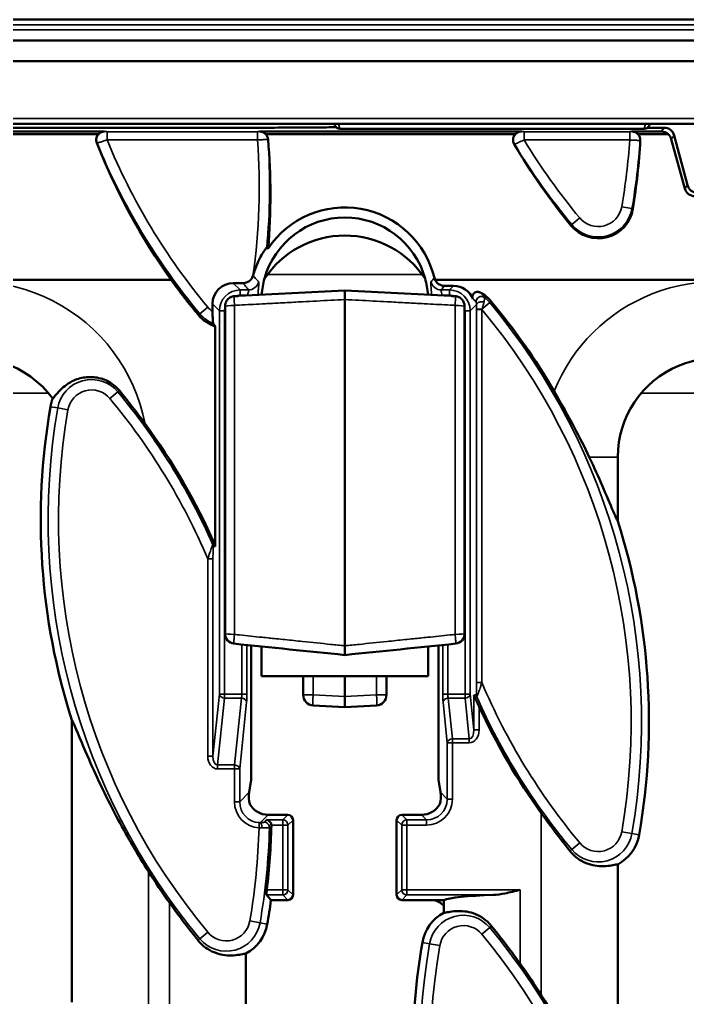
# Model space of a CAD drawing. Header units: millimetres. Extents: x 0 to 4362, y -130 to 2100.
# Drawn here: x 2174.1 to 2238.3, y 926.7 to 1020.6 of the extents above; entities that cross this region are included whole.
import ezdxf

# ---------------------------------------------------------------- set-up
doc = ezdxf.new("R2010")
doc.units = ezdxf.units.MM
doc.header["$LTSCALE"] = 5
doc.layers.add('Sichtbar (ISO)', color=7, linetype='Continuous', lineweight=50)
doc.layers.add('Sichtbar schmal (ISO)', color=7, linetype='Continuous', lineweight=35)

msp = doc.modelspace()

# ---------------------------------------------------------------- linework, layer by layer
at = {"layer": 'Sichtbar (ISO)'}
for p, q in [((2312.521, 1020.615), (1812.521, 1020.615)), ((2312.521, 1018.615), (1812.521, 1018.615)), ((2312.521, 1016.615), (1812.521, 1016.615)), ((2079.784, 1010.615), (2204.671, 1010.615)), ((2197.244, 1010.232), (2083.006, 1010.232)), ((2204.387, 1010.615), (2204.422, 1010.486)), ((2204.671, 1010.615), (2234.371, 1010.615)), ((2234.262, 1010.603), (2204.781, 1010.603)), ((2234.371, 1010.615), (2239.258, 1010.615)), ((2236.037, 1010.232), (2234.459, 1010.232)), ((2234.621, 1010.486), (2234.655, 1010.615)), ((2182.317, 1009.865), (2122.061, 1009.865)), ((2181.734, 1009.615), (2122.642, 1009.615)), ((2222.346, 1009.865), (2197.205, 1009.865)), ((2221.762, 1009.615), (2197.787, 1009.615)), ((2204.905, 1010.115), (2234.138, 1010.115)), ((2235.755, 1009.865), (2232.941, 1009.865)), ((2236.416, 1009.615), (2233.523, 1009.615)), ((2238.279, 1004.722), (2237.001, 1009.492)), ((2238.028, 1004.394), (2236.722, 1009.129)), ((2188.699, 995.615), (2126.383, 995.615)), ((2194.671, 995.315), (2195.61, 995.315)), ((2248.406, 995.615), (2214.048, 995.615)), ((2205.378, 994.615), (2195.214, 994.082)), ((2205.378, 994.615), (2205.378, 993.737)), ((2215.543, 994.082), (2205.378, 994.615)), ((2214.945, 995.053), (2215.824, 995.053)), ((2192.679, 992.583), (2192.679, 993.323)), ((2205.378, 993.737), (2205.378, 960.492)), ((2215.979, 994.059), (2215.979, 994.059)), ((2193.878, 993.111), (2193.878, 993.067)), ((2193.878, 961.694), (2193.878, 993.067)), ((2216.878, 993.067), (2216.878, 993.111)), ((2216.878, 993.067), (2216.878, 961.694)), ((2192.941, 970.039), (2192.941, 991.155)), ((2231.593, 972.444), (2231.593, 978.615)), ((2193.878, 961.694), (2193.878, 961.649)), ((2216.878, 961.649), (2216.878, 961.694)), ((2196.378, 960.535), (2196.378, 947.615)), ((2197.378, 960.432), (2197.378, 957.571)), ((2205.378, 960.492), (2205.378, 959.613)), ((2213.378, 957.571), (2213.378, 960.432)), ((2214.378, 947.615), (2214.378, 960.535)), ((2197.378, 957.571), (2213.378, 957.571)), ((2201.378, 957.571), (2201.378, 955.774)), ((2205.378, 957.571), (2205.378, 955.614)), ((2209.378, 955.774), (2209.378, 957.571)), ((2202.326, 954.775), (2205.378, 954.615)), ((2205.378, 955.614), (2205.378, 954.615)), ((2205.378, 954.615), (2208.431, 954.775)), ((2179.164, 953.358), (2179.164, 926.29)), ((2196.378, 947.615), (2196.199, 946.428)), ((2214.558, 946.428), (2214.378, 947.615)), ((2198.021, 944.265), (2199.905, 944.265)), ((2200.403, 943.767), (2200.403, 936.588)), ((2210.354, 936.588), (2210.354, 943.767)), ((2210.852, 944.265), (2212.736, 944.265)), ((2231.593, 912.444), (2231.593, 939.511)), ((2199.905, 936.09), (2198.289, 936.09)), ((2213.91, 936.09), (2210.852, 936.09)), ((2214.878, 936.09), (2213.91, 936.09)), ((2214.878, 936.09), (2214.878, 935.53)), ((2214.878, 935.53), (2214.878, 934.862)), ((2195.878, 907.744), (2195.878, 930.94))]:
    msp.add_line(p, q, dxfattribs=at)
for centre, radius, start, end in [((2204.905, 1010.615), 0.5, 195, 270), ((2234.138, 1010.615), 0.5, 270, 345), ((2205.378, 993.615), 8, 15.44788, 164.55212), ((2205.378, 990.615), 9.262, 33.63982, 146.36018), ((2239.747, 1032.609), 63.043, 215.93036, 219.81484), ((2205.378, 993.615), 8, 164.55212, 175.82914), ((2205.378, 993.615), 8, 4.17086, 15.44788), ((2216.765, 991.335), 3.475, 39.81484, 62.47455), ((2171.01, 953.193), 63.043, 30.23646, 39.81484), ((2193.992, 994.467), 3.475, 219.81484, 252.39964), ((2169.664, 978.615), 9.5, 36.21636, 180), ((2241.093, 978.615), 9.5, 45.44617, 180), ((2181.051, 982.763), 4, 158.5186, 170.18516), ((2239.747, 972.609), 63.568, 170.18516, 197.6286), ((2135.296, 944.621), 63.043, 23.97833, 36.13845), ((2171.01, 953.193), 63.568, 350.18516, 17.6286), ((2194.828, 961.649), 0.95, 180, 264.12865), ((2215.928, 961.649), 0.95, 275.87135, 0), ((2202.378, 955.774), 1, 180, 267), ((2208.378, 955.774), 1, 273, 0), ((2275.461, 981.18), 63.043, 204.89053, 215.6676), ((2135.296, 944.621), 63.043, 353.12367, 358.73654), ((2229.706, 943.038), 4, 298.14254, 350.18516), ((2239.747, 972.609), 63.043, 212.39092, 215.6676), ((2135.296, 944.621), 63.568, 350.18516, 352.28745), ((2216.765, 931.335), 4, 118.14254, 170.18516), ((2193.992, 934.467), 4, 298.14254, 350.18516), ((2275.461, 921.18), 63.568, 170.18516, 189.83578), ((2171.01, 893.193), 63.043, 32.39092, 35.6676)]:
    msp.add_arc(centre, radius, start, end, dxfattribs=at)
for centre, major_axis, ratio, start_param, end_param in [((2204.768, 1011.128), (0.137, -0.51), 0.947813, 5.814923, 6.034478), ((2234.275, 1011.128), (-0.137, -0.51), 0.947813, 0.248708, 0.468263), ((2236.034, 1009.231), (0.61, 0.795), 0.997825, 5.629738, 6.936633), ((2235.753, 1008.864), (0.61, 0.795), 0.997825, 6.214416, 6.936633), ((2235.757, 1008.869), (0.972, -0.239), 0.992247, 0.506297, 1.090975), ((2239.747, 1031.827), (0, -62.591), 0.999922, 5.089615, 5.329334), ((2135.296, 1003.835), (0, 62.941), 0.999922, 4.629738, 4.796597), ((2275.461, 1040.399), (0, -62.484), 0.999922, 5.245161, 5.39765), ((2171.01, 1012.407), (0, 62.833), 0.999922, 4.553417, 4.658441), ((2239.246, 1004.983), (-0.61, -0.795), 0.997825, 5.629738, 6.936633), ((2238.993, 1004.654), (0.972, -0.239), 0.992247, 3.647889, 4.954784), ((2205.378, 993.726), (0, 8.851), 0.999922, 4.949556, 7.265593), ((2229.706, 1002.996), (0, -3.383), 0.999922, 5.39765, 7.695009), ((2194.686, 993.307), (-1.425, 1.425), 0.992433, 5.501585, 7.064785), ((2215.808, 993.045), (1.425, 1.425), 0.992433, 5.876766, 7.064785), ((3384.378, 8776.06), (-12261.052, 838.786), 0.641959, 1.517599, 1.518471), ((1026.379, 8776.06), (12261.052, 838.786), 0.641959, 4.764714, 4.765586), ((2198.209, 946.446), (-1.058, -2.214), 0.788897, 5.080424, 5.575425), ((2212.548, 946.446), (1.058, -2.214), 0.788897, 0.70776, 1.202761), ((2198.036, 946.273), (-1.425, -1.425), 0.992433, 5.996586, 7.064785), ((2212.721, 946.273), (1.425, -1.425), 0.992433, 5.501585, 6.569785), ((2199.902, 943.763), (0.356, 0.356), 0.992433, 5.501585, 7.064785), ((2210.855, 943.763), (-0.356, 0.356), 0.992433, 5.501585, 7.064785), ((2199.902, 936.592), (0.356, -0.356), 0.992433, 5.501585, 7.064785), ((2210.855, 936.592), (-0.356, -0.356), 0.992433, 5.501585, 7.064785), ((2213.428, 934.145), (1.418, 1.418), 0.997265, 6.260116, 6.82698), ((2222.227, 935.959), (-7.5, 0), 0.087489, 5.063056, 6.081827)]:
    msp.add_ellipse(centre, major_axis=major_axis, ratio=ratio, start_param=start_param, end_param=end_param, dxfattribs=at)
for points, knots in [([(2197.244, 1010.232), (2198.101, 1010.232), (2199.126, 1010.237), (2200.82, 1010.248), (2201.745, 1010.256), (2203.302, 1010.266), (2203.934, 1010.27), (2204.542, 1010.271)], [1.7096677, 1.7096677, 1.7096677, 1.7096677, 1.9668328, 1.9668328, 2.2221696, 2.2221696, 2.3959954, 2.3959954, 2.3959954, 2.3959954]), ([(2181.562, 1008.772), (2181.524, 1008.867), (2181.506, 1008.969), (2181.509, 1009.175), (2181.53, 1009.277), (2181.61, 1009.462), (2181.665, 1009.545), (2181.734, 1009.615)], [0, 0, 0, 0, 0.03104233, 0.03104233, 0.06239976, 0.06239976, 0.09204708, 0.09204708, 0.09204708, 0.09204708]), ([(2181.734, 1009.615), (2181.738, 1009.62), (2181.742, 1009.624), (2181.819, 1009.702), (2181.906, 1009.761), (2182.051, 1009.822), (2182.103, 1009.838), (2182.209, 1009.86), (2182.262, 1009.865), (2182.317, 1009.865)], [0.09167068, 0.09167068, 0.09167068, 0.09167068, 0.0934841, 0.0934841, 0.12461899, 0.12461899, 0.14080513, 0.14080513, 0.15701481, 0.15701481, 0.15701481, 0.15701481]), ([(2197.205, 1009.865), (2197.31, 1009.865), (2197.413, 1009.845), (2197.606, 1009.765), (2197.694, 1009.707), (2197.774, 1009.628), (2197.781, 1009.622), (2197.787, 1009.615)], [0, 0, 0, 0, 0.03140124, 0.03140124, 0.06263726, 0.06263726, 0.0652883, 0.0652883, 0.0652883, 0.0652883]), ([(2197.787, 1009.615), (2197.847, 1009.552), (2197.897, 1009.48), (2197.975, 1009.316), (2198, 1009.223), (2198.008, 1009.128)], [0.06555356, 0.06555356, 0.06555356, 0.06555356, 0.09185149, 0.09185149, 0.12066148, 0.12066148, 0.12066148, 0.12066148]), ([(2221.642, 1008.663), (2221.59, 1008.751), (2221.556, 1008.848), (2221.528, 1009.051), (2221.533, 1009.154), (2221.585, 1009.355), (2221.63, 1009.45), (2221.714, 1009.562), (2221.737, 1009.59), (2221.762, 1009.615)], [0, 0, 0, 0, 0.0308874, 0.0308874, 0.0620263, 0.0620263, 0.0935943, 0.0935943, 0.1043893, 0.1043893, 0.1043893, 0.1043893]), ([(2221.762, 1009.615), (2221.809, 1009.665), (2221.862, 1009.708), (2221.984, 1009.784), (2222.053, 1009.814), (2222.197, 1009.855), (2222.271, 1009.865), (2222.346, 1009.865)], [0.10406143, 0.10406143, 0.10406143, 0.10406143, 0.12462507, 0.12462507, 0.14704561, 0.14704561, 0.16952226, 0.16952226, 0.16952226, 0.16952226]), ([(2232.941, 1009.865), (2233.046, 1009.865), (2233.15, 1009.845), (2233.343, 1009.765), (2233.431, 1009.707), (2233.511, 1009.628), (2233.517, 1009.621), (2233.523, 1009.615)], [0, 0, 0, 0, 0.03143761, 0.03143761, 0.06268835, 0.06268835, 0.06531427, 0.06531427, 0.06531427, 0.06531427]), ([(2233.523, 1009.615), (2233.59, 1009.545), (2233.645, 1009.464), (2233.707, 1009.32), (2233.725, 1009.261), (2233.746, 1009.141), (2233.75, 1009.08), (2233.747, 1009.019)], [0.06559938, 0.06559938, 0.06559938, 0.06559938, 0.09483555, 0.09483555, 0.11331126, 0.11331126, 0.13175672, 0.13175672, 0.13175672, 0.13175672]), ([(2196.57, 996.046), (2196.627, 996.25), (2196.69, 996.451), (2196.926, 997.117), (2197.111, 997.513), (2197.407, 998.055), (2197.514, 998.224), (2197.657, 998.436), (2197.712, 998.512), (2197.791, 998.612), (2197.819, 998.645), (2197.858, 998.683), (2197.87, 998.691), (2197.876, 998.689)], [-0.2401897, -0.2401897, -0.2401897, -0.2401897, -0.2069788, -0.2069788, -0.1279959, -0.1279959, -0.0748727, -0.0748727, -0.0413607, -0.0413607, -0.0190383, -0.0190383, -0.0002231, -0.0002231, -0.0002231, -0.0002231]), ([(2195.61, 995.315), (2195.74, 995.315), (2195.869, 995.34), (2196.11, 995.439), (2196.219, 995.511), (2196.372, 995.664), (2196.426, 995.732), (2196.505, 995.868), (2196.534, 995.932), (2196.556, 995.999)], [0, 0, 0, 0, 0.0390575, 0.0390575, 0.0779293, 0.0779293, 0.1039585, 0.1039585, 0.1250488, 0.1250488, 0.1250488, 0.1250488]), ([(2214.048, 995.615), (2214.075, 995.558), (2214.108, 995.504), (2214.223, 995.35), (2214.32, 995.262), (2214.508, 995.149), (2214.591, 995.113), (2214.765, 995.065), (2214.855, 995.053), (2214.945, 995.053)], [0.0201121, 0.0201121, 0.0201121, 0.0201121, 0.039069, 0.039069, 0.0779464, 0.0779464, 0.104975, 0.104975, 0.1320307, 0.1320307, 0.1320307, 0.1320307]), ([(2217.676, 993.795), (2217.651, 993.859), (2217.638, 993.927), (2217.641, 994.062), (2217.655, 994.127), (2217.707, 994.246), (2217.744, 994.298), (2217.836, 994.385), (2217.889, 994.419), (2218.008, 994.465), (2218.072, 994.477), (2218.177, 994.476), (2218.217, 994.47), (2218.296, 994.45), (2218.335, 994.435), (2218.371, 994.416)], [0, 0, 0, 0, 0.0206826, 0.0206826, 0.0404913, 0.0404913, 0.0595703, 0.0595703, 0.0784632, 0.0784632, 0.0977715, 0.0977715, 0.1099859, 0.1099859, 0.1223018, 0.1223018, 0.1223018, 0.1223018]), ([(2193.878, 993.111), (2193.878, 993.112), (2193.878, 993.114), (2193.879, 993.132), (2193.879, 993.149), (2193.882, 993.196), (2193.885, 993.227), (2193.899, 993.318), (2193.915, 993.378), (2193.978, 993.552), (2194.043, 993.659), (2194.21, 993.842), (2194.31, 993.916), (2194.534, 994.022), (2194.655, 994.053), (2194.778, 994.059)], [-0.0005281, -0.0005281, -0.0005281, -0.0005281, 0, 0, 0.0049312, 0.0049312, 0.0140405, 0.0140405, 0.0322819, 0.0322819, 0.0688436, 0.0688436, 0.1054024, 0.1054024, 0.1419609, 0.1419609, 0.1419609, 0.1419609]), ([(2195.214, 994.082), (2195.193, 994.081), (2195.171, 994.08), (2195.026, 994.073), (2194.902, 994.066), (2194.778, 994.059)], [-0.00643391, -0.00643391, -0.00643391, -0.00643391, 0, 0, 0.0372055, 0.0372055, 0.0372055, 0.0372055]), ([(2215.979, 994.059), (2215.855, 994.066), (2215.731, 994.073), (2215.586, 994.08), (2215.564, 994.081), (2215.543, 994.082)], [0.10622698, 0.10622698, 0.10622698, 0.10622698, 0.14343246, 0.14343246, 0.14986636, 0.14986636, 0.14986636, 0.14986636]), ([(2215.979, 994.059), (2216.102, 994.053), (2216.223, 994.022), (2216.447, 993.916), (2216.547, 993.842), (2216.714, 993.659), (2216.779, 993.552), (2216.842, 993.378), (2216.858, 993.318), (2216.872, 993.227), (2216.875, 993.196), (2216.878, 993.149), (2216.878, 993.132), (2216.878, 993.114), (2216.878, 993.112), (2216.878, 993.111)], [0, 0, 0, 0, 0.0371096, 0.0371096, 0.0742195, 0.0742195, 0.1113324, 0.1113324, 0.1298487, 0.1298487, 0.1390954, 0.1390954, 0.1441009, 0.1441009, 0.144637, 0.144637, 0.144637, 0.144637]), ([(2192.758, 991.414), (2192.75, 991.427), (2192.741, 991.457), (2192.724, 991.549), (2192.713, 991.64), (2192.698, 991.835), (2192.69, 991.976), (2192.681, 992.248), (2192.679, 992.43), (2192.679, 992.583)], [0.0084798, 0.0084798, 0.0084798, 0.0084798, 0.0359728, 0.0359728, 0.0740638, 0.0740638, 0.1152279, 0.1152279, 0.1613574, 0.1613574, 0.1613574, 0.1613574]), ([(2177.329, 984.228), (2177.458, 984.35), (2177.651, 984.628), (2178.248, 985.263), (2178.659, 985.618), (2179.584, 986.078), (2180.002, 986.211), (2180.871, 986.323), (2181.321, 986.308), (2182.211, 986.101), (2182.633, 985.917), (2183.281, 985.468), (2183.522, 985.247), (2183.729, 984.996)], [-1.1169983, -1.1169983, -1.1169983, -1.1169983, -0.9170598, -0.9170598, -0.705563, -0.705563, -0.55743, -0.55743, -0.4140246, -0.4140246, -0.274509, -0.274509, -0.1762495, -0.1762495, -0.1762495, -0.1762495]), ([(2225.476, 984.939), (2226.197, 983.703), (2226.85, 982.528), (2227.941, 980.474), (2228.425, 979.513), (2228.851, 978.615)], [-0.6323625, -0.6323625, -0.6323625, -0.6323625, -0.3142659, -0.3142659, 0, 0, 0, 0]), ([(2228.851, 978.615), (2228.872, 978.572), (2228.892, 978.529), (2229.313, 977.638), (2229.729, 976.716), (2230.496, 974.949), (2230.847, 974.103), (2231.263, 973.133), (2231.394, 972.835), (2231.533, 972.553), (2231.565, 972.493), (2231.593, 972.444)], [1.1026511, 1.1026511, 1.1026511, 1.1026511, 1.1177185, 1.1177185, 1.4148714, 1.4148714, 1.7120243, 1.7120243, 1.844258, 1.844258, 1.887619, 1.887619, 1.887619, 1.887619]), ([(2192.898, 970.241), (2192.912, 970.21), (2192.923, 970.177), (2192.937, 970.109), (2192.941, 970.074), (2192.941, 970.039)], [0, 0, 0, 0, 0.01043246, 0.01043246, 0.02086491, 0.02086491, 0.02086491, 0.02086491]), ([(2217.776, 955.754), (2217.776, 955.754), (2217.776, 955.754), (2217.779, 955.721), (2217.785, 955.689), (2217.804, 955.624), (2217.817, 955.592), (2217.835, 955.558), (2217.836, 955.557), (2217.836, 955.555)], [-0.02876598, -0.02876598, -0.02876598, -0.02876598, -0.02863052, -0.02863052, -0.01488834, -0.01488834, -0.00063714, -0.00063714, 0, 0, 0, 0]), ([(2217.836, 955.555), (2217.854, 955.522), (2217.874, 955.484), (2217.956, 955.322), (2218.027, 955.172), (2218.159, 954.894), (2218.218, 954.767), (2218.274, 954.646)], [0.2844963, 0.2844963, 0.2844963, 0.2844963, 0.298255, 0.298255, 0.3461194, 0.3461194, 0.3847299, 0.3847299, 0.3847299, 0.3847299]), ([(2186.513, 938.837), (2185.523, 940.397), (2184.533, 942.085), (2182.553, 945.78), (2181.599, 947.793), (2180.331, 950.68), (2179.8, 951.977), (2179.353, 952.984), (2179.263, 953.177), (2179.182, 953.326), (2179.173, 953.342), (2179.164, 953.358)], [5.057153, 5.057153, 5.057153, 5.057153, 5.598349, 5.598349, 6.239433, 6.239433, 6.642714, 6.642714, 6.742864, 6.742864, 6.755946, 6.755946, 6.755946, 6.755946]), ([(2227.002, 940.784), (2226.235, 941.744), (2225.469, 942.744), (2224.596, 943.934), (2224.421, 944.176), (2224.244, 944.421)], [1.0982954, 1.0982954, 1.0982954, 1.0982954, 1.4526892, 1.4526892, 1.5412165, 1.5412165, 1.5412165, 1.5412165]), ([(2198.322, 943.282), (2198.318, 943.332), (2198.308, 943.379), (2198.273, 943.478), (2198.247, 943.526), (2198.178, 943.624), (2198.131, 943.668), (2198.014, 943.747), (2197.941, 943.773), (2197.868, 943.78), (2197.867, 943.78), (2197.866, 943.78)], [-0.08867417, -0.08867417, -0.08867417, -0.08867417, -0.07362592, -0.07362592, -0.05578038, -0.05578038, -0.03205447, -0.03205447, 0, 0, 0.00042713, 0.00042713, 0.00042713, 0.00042713]), ([(2231.593, 939.511), (2231.488, 939.506), (2231.327, 939.473), (2230.737, 939.369), (2230.192, 939.293), (2229.326, 939.403), (2229.046, 939.46), (2228.473, 939.655), (2228.179, 939.794), (2227.688, 940.108), (2227.447, 940.299), (2227.15, 940.606), (2227.074, 940.693), (2227.002, 940.784)], [2.8285154, 2.8285154, 2.8285154, 2.8285154, 2.9796104, 2.9796104, 3.2469031, 3.2469031, 3.3498715, 3.3498715, 3.45284, 3.45284, 3.5432401, 3.5432401, 3.5765923, 3.5765923, 3.5765923, 3.5765923]), ([(2197.863, 936.575), (2197.86, 936.58), (2197.857, 936.592), (2197.853, 936.639), (2197.853, 936.678), (2197.856, 936.768), (2197.86, 936.825), (2197.871, 936.947), (2197.878, 937.012), (2197.885, 937.073)], [0.00377128, 0.00377128, 0.00377128, 0.00377128, 0.01883113, 0.01883113, 0.03766227, 0.03766227, 0.05657893, 0.05657893, 0.07496939, 0.07496939, 0.07496939, 0.07496939]), ([(2222.227, 937.073), (2221.764, 936.954), (2221.212, 936.812), (2220.405, 936.65), (2220.001, 936.587), (2219.651, 936.575)], [0, 0, 0, 0, 0.1433141, 0.1433141, 0.2514346, 0.2514346, 0.2514346, 0.2514346]), ([(2191.287, 932.212), (2190.521, 933.173), (2189.755, 934.173), (2188.882, 935.362), (2188.706, 935.604), (2188.53, 935.85)], [1.0982954, 1.0982954, 1.0982954, 1.0982954, 1.4526892, 1.4526892, 1.5412165, 1.5412165, 1.5412165, 1.5412165]), ([(2214.878, 934.862), (2214.983, 934.867), (2215.144, 934.9), (2215.734, 935.004), (2216.279, 935.08), (2217.146, 934.971), (2217.425, 934.913), (2217.999, 934.718), (2218.292, 934.579), (2218.783, 934.265), (2219.025, 934.075), (2219.321, 933.767), (2219.398, 933.68), (2219.47, 933.589)], [2.8285154, 2.8285154, 2.8285154, 2.8285154, 2.9796104, 2.9796104, 3.2469031, 3.2469031, 3.3498715, 3.3498715, 3.45284, 3.45284, 3.5432401, 3.5432401, 3.5765923, 3.5765923, 3.5765923, 3.5765923]), ([(2219.47, 933.589), (2220.236, 932.629), (2221.002, 931.629), (2221.875, 930.439), (2222.051, 930.198), (2222.227, 929.952)], [1.0982954, 1.0982954, 1.0982954, 1.0982954, 1.4526892, 1.4526892, 1.5412165, 1.5412165, 1.5412165, 1.5412165]), ([(2195.878, 930.94), (2195.774, 930.935), (2195.613, 930.902), (2195.023, 930.798), (2194.478, 930.722), (2193.611, 930.831), (2193.332, 930.889), (2192.758, 931.084), (2192.465, 931.223), (2191.974, 931.536), (2191.732, 931.727), (2191.436, 932.035), (2191.359, 932.122), (2191.287, 932.212)], [2.8285154, 2.8285154, 2.8285154, 2.8285154, 2.9796104, 2.9796104, 3.2469031, 3.2469031, 3.3498715, 3.3498715, 3.45284, 3.45284, 3.5432401, 3.5432401, 3.5765923, 3.5765923, 3.5765923, 3.5765923]), ([(2224.244, 926.965), (2225.234, 925.405), (2226.224, 923.717), (2228.204, 920.022), (2229.158, 918.008), (2230.426, 915.122), (2230.957, 913.825), (2231.404, 912.818), (2231.494, 912.625), (2231.575, 912.475), (2231.584, 912.459), (2231.593, 912.444)], [5.057153, 5.057153, 5.057153, 5.057153, 5.598349, 5.598349, 6.239433, 6.239433, 6.642714, 6.642714, 6.742864, 6.742864, 6.755946, 6.755946, 6.755946, 6.755946])]:
    msp.add_open_spline(points, degree=3, knots=knots, dxfattribs=at)
for points, degree in [([(2197.876, 998.689), (2197.922, 998.672), (2197.969, 998.655), (2198.016, 998.638)], 3), ([(2196.556, 995.999), (2196.561, 996.014), (2196.566, 996.03), (2196.57, 996.046)], 3), ([(2213.981, 995.805), (2213.997, 995.74), (2214.019, 995.676), (2214.048, 995.615)], 3), ([(2194.778, 994.059), (2194.778, 994.059), (2194.778, 994.059), (2194.778, 994.059)], 3), ([(2192.941, 991.155), (2192.846, 991.284), (2192.758, 991.414)], 2), ([(2183.729, 984.996), (2184.592, 983.951), (2185.416, 982.886), (2186.209, 981.8)], 3), ([(2198.322, 943.282), (2198.323, 943.265), (2198.324, 943.248), (2198.323, 943.231)], 3), ([(2198.289, 936.09), (2198.076, 936.334), (2197.863, 936.575)], 2)]:
    msp.add_open_spline(points, degree=degree, dxfattribs=at)
at = {"layer": 'Sichtbar schmal (ISO)'}
for p, q in [((1812.521, 1020.115), (2312.521, 1020.115)), ((2312.521, 1019.615), (1812.521, 1019.615)), ((1812.521, 1018.589), (2312.521, 1018.589)), ((2312.521, 1011.115), (1812.521, 1011.115)), ((2204.905, 1010.14), (2204.781, 1010.603)), ((2204.905, 1010.14), (2204.905, 1010.115)), ((2234.138, 1010.14), (2204.905, 1010.14)), ((2234.262, 1010.603), (2234.138, 1010.14)), ((2234.138, 1010.115), (2234.138, 1010.14)), ((2236.037, 1010.232), (2235.755, 1009.865)), ((2197.001, 1009.852), (2182.543, 1009.852)), ((2182.543, 1009.054), (2182.543, 1009.852)), ((2197.001, 1009.852), (2197.001, 1009.054)), ((2232.736, 1009.852), (2222.593, 1009.852)), ((2222.593, 1009.054), (2222.593, 1009.852)), ((2232.736, 1009.852), (2232.736, 1009.054)), ((2236.722, 1009.129), (2237.001, 1009.492)), ((2182.543, 1009.054), (2197.001, 1009.054)), ((2222.593, 1009.054), (2232.736, 1009.054)), ((2238.279, 1004.722), (2238.028, 1004.394)), ((2231.969, 1002.647), (2232.95, 1002.477)), ((2233.046, 1002.461), (2232.95, 1002.477)), ((2227.087, 1000.855), (2227.177, 1000.93)), ((2227.942, 1001.568), (2227.177, 1000.93)), ((2197.936, 996.129), (2212.821, 996.129)), ((2194.671, 995.315), (2195.331, 994.655)), ((2195.331, 994.655), (2196.126, 994.655)), ((2195.331, 994.157), (2195.331, 994.655)), ((2214.631, 994.655), (2215.426, 994.655)), ((2215.426, 994.655), (2215.824, 995.053)), ((2215.426, 994.655), (2215.426, 994.157)), ((2193.339, 992.663), (2192.679, 993.323)), ((2196.04, 994.157), (2195.331, 994.157)), ((2196.323, 994.141), (2196.04, 994.157)), ((2214.717, 994.157), (2214.434, 994.141)), ((2215.426, 994.157), (2214.717, 994.157)), ((2218.028, 993.272), (2217.418, 992.663)), ((2219.294, 993.443), (2218.544, 992.818)), ((2219.434, 993.56), (2219.294, 993.443)), ((2191.323, 992.242), (2191.463, 992.359)), ((2192.228, 992.997), (2191.463, 992.359)), ((2193.339, 955.848), (2193.339, 992.663)), ((2193.339, 992.663), (2193.837, 992.663)), ((2193.837, 992.663), (2193.837, 955.848)), ((2194.779, 993.178), (2194.779, 961.586)), ((2215.978, 961.586), (2215.978, 993.178)), ((2216.92, 992.663), (2217.418, 992.663)), ((2216.92, 955.848), (2216.92, 992.663)), ((2217.418, 992.663), (2217.418, 955.848)), ((2218.038, 992.796), (2218.038, 956.957)), ((2218.038, 992.796), (2218.537, 992.796)), ((2218.537, 956.957), (2218.537, 992.796)), ((2183.58, 984.871), (2182.815, 984.234)), ((2183.729, 984.996), (2183.58, 984.871)), ((2176.92, 984.748), (2162.409, 984.748)), ((2247.805, 984.748), (2233.837, 984.748)), ((2177.109, 983.445), (2177.807, 983.325)), ((2177.807, 983.325), (2178.788, 983.155)), ((2231.593, 978.615), (2228.851, 978.615)), ((2192.22, 968.844), (2192.22, 949.901)), ((2192.22, 968.844), (2192.719, 968.844)), ((2192.719, 949.901), (2192.719, 968.844)), ((2195.483, 955.848), (2195.483, 960.627)), ((2195.981, 960.576), (2195.981, 955.848)), ((2214.776, 955.848), (2214.776, 960.576)), ((2215.274, 960.627), (2215.274, 955.848)), ((2202.326, 955.774), (2202.326, 957.571)), ((2208.431, 957.571), (2208.431, 955.774)), ((2218.537, 956.957), (2218.038, 956.957)), ((2192.719, 949.901), (2193.339, 955.848)), ((2193.339, 955.848), (2193.837, 955.848)), ((2193.837, 955.848), (2195.483, 955.848)), ((2193.837, 955.848), (2193.837, 955.465)), ((2195.981, 955.848), (2195.483, 955.848)), ((2201.378, 955.774), (2202.326, 955.774)), ((2205.378, 955.614), (2202.326, 955.774)), ((2208.431, 955.774), (2205.378, 955.614)), ((2208.431, 955.774), (2209.378, 955.774)), ((2215.274, 955.848), (2214.776, 955.848)), ((2215.274, 955.848), (2216.92, 955.848)), ((2216.92, 955.465), (2216.92, 955.848)), ((2216.92, 955.848), (2217.418, 955.848)), ((2217.418, 955.848), (2217.776, 952.419)), ((2217.776, 955.754), (2217.776, 952.419)), ((2193.837, 955.465), (2193.168, 949.052)), ((2195.452, 955.465), (2193.837, 955.465)), ((2194.783, 949.052), (2195.452, 955.465)), ((2195.95, 955.082), (2195.281, 948.669)), ((2215.213, 951.186), (2214.807, 955.082)), ((2216.92, 955.465), (2215.305, 955.465)), ((2215.305, 955.465), (2215.712, 951.569)), ((2217.327, 951.569), (2216.92, 955.465)), ((2218.274, 952.419), (2218.274, 954.646)), ((2217.776, 952.419), (2218.274, 952.419)), ((2215.213, 951.186), (2215.213, 945.773)), ((2215.213, 951.186), (2215.712, 951.186)), ((2217.327, 951.569), (2215.712, 951.569)), ((2215.712, 951.186), (2215.712, 951.569)), ((2215.712, 951.186), (2217.327, 951.186)), ((2215.712, 945.773), (2215.712, 951.186)), ((2217.327, 951.569), (2217.327, 951.186)), ((2192.22, 949.901), (2192.719, 949.901)), ((2194.783, 949.052), (2193.168, 949.052)), ((2193.168, 948.669), (2193.168, 949.052)), ((2193.168, 948.669), (2194.783, 948.669)), ((2194.783, 949.052), (2194.783, 948.669)), ((2194.783, 948.669), (2194.783, 945.51)), ((2194.783, 948.669), (2195.281, 948.669)), ((2195.281, 945.51), (2195.281, 948.669)), ((2195.281, 945.51), (2196.199, 946.428)), ((2214.558, 946.428), (2215.213, 945.773)), ((2194.783, 945.51), (2195.281, 945.51)), ((2215.213, 945.773), (2215.712, 945.773)), ((2224.244, 944.421), (2224.244, 926.965)), ((2197.166, 943.52), (2197.139, 943.023)), ((2198.021, 944.265), (2197.275, 943.519)), ((2199.42, 943.78), (2197.866, 943.78)), ((2199.905, 944.265), (2199.42, 943.78)), ((2199.42, 943.282), (2199.42, 943.78)), ((2199.918, 943.282), (2200.403, 943.767)), ((2210.354, 943.767), (2210.839, 943.282)), ((2211.337, 943.78), (2210.852, 944.265)), ((2213.221, 943.78), (2211.337, 943.78)), ((2211.337, 943.78), (2211.337, 943.282)), ((2213.221, 943.78), (2212.736, 944.265)), ((2213.221, 943.78), (2213.221, 943.282)), ((2198.322, 943.282), (2199.42, 943.282)), ((2199.42, 943.282), (2199.42, 937.073)), ((2199.918, 943.282), (2199.42, 943.282)), ((2199.918, 937.073), (2199.918, 943.282)), ((2210.839, 943.282), (2210.839, 937.073)), ((2211.337, 943.282), (2210.839, 943.282)), ((2211.337, 943.282), (2213.221, 943.282)), ((2211.337, 937.073), (2211.337, 943.282)), ((2231.969, 942.647), (2232.95, 942.477)), ((2233.648, 942.357), (2232.95, 942.477)), ((2227.002, 940.784), (2227.177, 940.93)), ((2227.942, 941.568), (2227.177, 940.93)), ((2186.513, 921.381), (2186.513, 938.837)), ((2199.42, 937.073), (2197.885, 937.073)), ((2199.42, 937.073), (2199.918, 937.073)), ((2199.42, 936.575), (2199.42, 937.073)), ((2200.403, 936.588), (2199.918, 937.073)), ((2210.839, 937.073), (2210.354, 936.588)), ((2210.839, 937.073), (2211.337, 937.073)), ((2222.227, 937.073), (2211.337, 937.073)), ((2211.337, 937.073), (2211.337, 936.575)), ((2222.227, 929.952), (2222.227, 937.073)), ((2197.863, 936.575), (2199.42, 936.575)), ((2199.42, 936.575), (2199.905, 936.09)), ((2210.852, 936.09), (2211.337, 936.575)), ((2211.337, 936.575), (2219.651, 936.575)), ((2188.53, 935.85), (2188.53, 918.393)), ((2196.254, 934.076), (2197.236, 933.906)), ((2197.933, 933.785), (2197.236, 933.906)), ((2219.294, 933.443), (2218.529, 932.805)), ((2219.47, 933.589), (2219.294, 933.443)), ((2191.287, 932.212), (2191.463, 932.359)), ((2192.228, 932.997), (2191.463, 932.359)), ((2212.824, 932.017), (2213.521, 931.896)), ((2213.521, 931.896), (2214.503, 931.726))]:
    msp.add_line(p, q, dxfattribs=at)
for centre, radius, start, end in [((2239.747, 1032.609), 62.861, 202.29545, 219.81484), ((2239.747, 1032.609), 61.864, 202.38071, 219.81484), ((2135.296, 1004.621), 61.864, 351.9882, 4.10849), ((2135.296, 1004.621), 62.861, 354.58491, 4.10414), ((2275.461, 1041.18), 62.861, 211.16401, 219.81484), ((2275.461, 1041.18), 61.864, 211.28604, 219.81484), ((2171.01, 1013.193), 61.864, 350.18516, 356.16368), ((2171.01, 1013.193), 62.861, 350.18516, 356.18486), ((2229.706, 1003.038), 2.296, 219.81484, 350.18516), ((2229.706, 1003.038), 3.292, 219.81484, 350.18516), ((2169.664, 978.615), 16.848, 10.89718, 114.86368), ((2241.093, 978.615), 16.848, 64.79994, 157.95346), ((2205.378, 993.615), 9.354, 176.67918, 176.8713), ((2205.378, 993.615), 9.354, 3.1287, 3.32082), ((2216.765, 991.335), 3.292, 39.81484, 52.17748), ((2171.01, 953.193), 62.861, 350.18516, 39.81484), ((2193.992, 994.467), 3.292, 219.81484, 248), ((2193.992, 994.467), 2.296, 219.81484, 235.11701), ((2171.01, 953.193), 61.864, 350.18516, 39.80384), ((2181.051, 982.763), 3.292, 39.81484, 170.18516), ((2181.051, 982.763), 2.296, 39.81484, 170.18516), ((2135.296, 944.621), 62.861, 24.01394, 39.81484), ((2135.296, 944.621), 61.864, 23.05116, 39.81484), ((2239.747, 972.609), 62.861, 170.18516, 219.81484), ((2239.747, 972.609), 61.864, 170.18516, 219.81484), ((2275.461, 981.18), 61.864, 203.05116, 219.81484), ((2275.461, 981.18), 62.861, 204.01394, 219.81484), ((2135.296, 944.621), 61.864, 350.18516, 358.5198), ((2135.296, 944.621), 62.861, 350.18516, 358.56502), ((2229.706, 943.038), 2.296, 219.81484, 350.18516), ((2229.706, 943.038), 3.292, 219.81484, 350.18516), ((2216.765, 931.335), 3.292, 39.81484, 170.18516), ((2193.992, 934.467), 3.292, 219.81484, 350.18516), ((2193.992, 934.467), 2.296, 219.81484, 350.18516), ((2216.765, 931.335), 2.296, 39.81484, 170.18516), ((2171.01, 893.193), 62.861, 350.18516, 39.81484), ((2171.01, 893.193), 61.864, 350.18516, 39.81484), ((2275.461, 921.18), 62.861, 170.18516, 219.81484), ((2275.461, 921.18), 61.864, 170.18516, 219.81484)]:
    msp.add_arc(centre, radius, start, end, dxfattribs=at)
for centre, major_axis, ratio, start_param, end_param in [((2204.905, 1010.615), (-0.483, -0.129), 0.947813, 0, 1.322089), ((2234.138, 1010.615), (0.483, -0.129), 0.947813, 4.961097, 6.283185), ((2182.323, 1009.063), (-0.329, -0.729), 0.991991, 3.568808, 5.521693), ((2197.2, 1009.063), (-0.424, 0.679), 0.995138, 4.227971, 5.722934), ((2222.354, 1009.063), (0.292, 0.745), 0.989815, 0.376457, 2.482732), ((2232.936, 1009.063), (-0.399, 0.694), 0.994515, 4.126665, 5.759132), ((2196.126, 995.651), (-0.779, -0.627), 0.993759, 0.896762, 2.244831), ((2214.631, 995.651), (-0.779, 0.627), 0.993759, 0.896762, 2.244831), ((2195.342, 992.651), (-1.42, 1.42), 0.996188, 5.501585, 7.064785), ((2215.415, 992.651), (1.42, 1.42), 0.996188, 5.501585, 7.064785), ((2195.342, 992.651), (-1.069, 1.069), 0.992433, 5.501585, 5.861043), ((2215.415, 992.651), (1.069, 1.069), 0.992433, 0.422142, 0.7816), ((2218.479, 993.542), (0.43, 0.256), 0.972411, 0.382905, 2.713451), ((2218.526, 993.272), (-0.499, -0.026), 0.510252, 4.237148, 6.18167), ((2195.342, 992.651), (-1.069, 1.069), 0.992433, 0.545324, 0.7816), ((2194.828, 993.067), (-0.95, 0), 0.117188, 4.764749, 6.283185), ((2215.928, 993.067), (0.95, 0), 0.117188, 0, 1.518436), ((2215.415, 992.651), (1.069, 1.069), 0.992433, 5.501585, 5.737861), ((2218.537, 992.811), (-0.5, -0.001), 0.012644, 4.697188, 6.195912), ((2192.26, 970), (-0.104, 0.489), 0.996024, 4.503637, 4.921141), ((2194.828, 961.694), (-0.95, 0), 0.113291, 0, 1.518436), ((2215.928, 961.694), (0.95, 0), 0.113291, 4.764749, 6.283185), ((2193.837, 955.848), (-0.497, 0.052), 0.76433, 0.135577, 1.650321), ((2195.395, 955.848), (0, 0.5), 0.174977, 3.839724, 4.712389), ((2195.893, 955.848), (0, -1), 0.087489, 0.698132, 1.570796), ((2202.378, 955.774), (-0.052, -0.999), 0.052264, 4.715128, 6.283185), ((2208.378, 955.774), (0.052, -0.999), 0.052264, 0, 1.568057), ((2214.863, 955.848), (0, 1), 0.087489, 1.570796, 2.443461), ((2215.362, 955.848), (0, -0.5), 0.174977, 4.712389, 5.585054), ((2216.92, 955.848), (0.497, 0.052), 0.76433, 4.632864, 6.147609), ((2218.497, 955.801), (0.104, -0.489), 0.996024, 4.503637, 4.921141), ((2195.452, 955.082), (0.497, -0.052), 0.76433, 0.135577, 1.650321), ((2215.305, 955.082), (-0.497, -0.052), 0.76433, 4.632864, 6.147609), ((2217.27, 952.492), (0.136, -1.301), 0.76433, 6.203661, 7.718405), ((2217.27, 952.492), (0.096, -0.921), 0.539857, 6.203661, 7.718405), ((2215.712, 951.186), (-0.497, -0.052), 0.76433, 4.632864, 6.147609), ((2193.224, 949.975), (-0.136, -1.301), 0.76433, 4.847966, 6.36271), ((2193.224, 949.975), (-0.096, -0.921), 0.539857, 4.847966, 6.36271), ((2194.783, 948.669), (0.497, -0.052), 0.76433, 0.135577, 1.650321), ((2197.293, 945.529), (-1.781, -1.781), 0.992433, 5.501585, 7.011289), ((2197.293, 945.529), (-1.43, -1.43), 0.988706, 5.501585, 7.011289), ((2213.202, 945.792), (1.781, -1.781), 0.992433, 5.501585, 7.064785), ((2213.202, 945.792), (1.43, -1.43), 0.988706, 5.501585, 7.064785), ((2197.275, 943.021), (-0.012, 0.5), 0.271289, 4.698686, 6.192509), ((2197.638, 943.06), (-0.349, 0.358), 0.99224, 3.918362, 5.506416), ((2199.42, 943.282), (-0.354, 0.354), 0.992433, 3.930789, 5.493989), ((2211.337, 943.282), (-0.354, -0.354), 0.992433, 3.930789, 5.493989), ((2199.42, 937.073), (0.354, 0.354), 0.992433, 3.930789, 5.493989), ((2211.337, 937.073), (0.354, -0.354), 0.992433, 3.930789, 5.493989)]:
    msp.add_ellipse(centre, major_axis=major_axis, ratio=ratio, start_param=start_param, end_param=end_param, dxfattribs=at)
for points in [[(2182.323, 1009.862), (2182.321, 1009.863), (2182.319, 1009.864), (2182.317, 1009.865)], [(2197.205, 1009.865), (2197.203, 1009.864), (2197.202, 1009.863), (2197.2, 1009.862)], [(2222.354, 1009.862), (2222.352, 1009.863), (2222.349, 1009.864), (2222.346, 1009.865)], [(2232.941, 1009.865), (2232.94, 1009.864), (2232.938, 1009.863), (2232.936, 1009.862)], [(2181.562, 1008.772), (2181.57, 1008.768), (2181.578, 1008.764), (2181.586, 1008.761)], [(2197.995, 1009.12), (2197.999, 1009.123), (2198.004, 1009.126), (2198.008, 1009.128)], [(2221.642, 1008.663), (2221.652, 1008.659), (2221.662, 1008.655), (2221.672, 1008.651)], [(2233.731, 1009.01), (2233.736, 1009.013), (2233.742, 1009.016), (2233.747, 1009.019)], [(2213.658, 995.437), (2213.767, 995.559), (2213.875, 995.682), (2213.981, 995.805)], [(2214.945, 995.053), (2214.842, 994.92), (2214.737, 994.788), (2214.631, 994.655)], [(2197.866, 943.78), (2197.853, 943.767), (2197.839, 943.754), (2197.825, 943.74)]]:
    msp.add_open_spline(points, degree=3, dxfattribs=at)
for points, knots in [([(2182.543, 1009.852), (2182.53, 1009.852), (2182.517, 1009.853), (2182.483, 1009.853), (2182.463, 1009.853), (2182.414, 1009.854), (2182.387, 1009.855), (2182.343, 1009.858), (2182.328, 1009.86), (2182.323, 1009.862)], [0, 0, 0, 0, 0.00387795, 0.00387795, 0.01008268, 0.01008268, 0.02001023, 0.02001023, 0.03102362, 0.03102362, 0.03102362, 0.03102362]), ([(2197.2, 1009.862), (2197.197, 1009.86), (2197.185, 1009.858), (2197.146, 1009.856), (2197.122, 1009.854), (2197.076, 1009.853), (2197.057, 1009.853), (2197.026, 1009.853), (2197.013, 1009.852), (2197.001, 1009.852)], [0, 0, 0, 0, 0.01047993, 0.01047993, 0.01992662, 0.01992662, 0.0258308, 0.0258308, 0.02952092, 0.02952092, 0.02952092, 0.02952092]), ([(2222.593, 1009.852), (2222.579, 1009.852), (2222.566, 1009.853), (2222.531, 1009.853), (2222.509, 1009.853), (2222.457, 1009.854), (2222.427, 1009.855), (2222.378, 1009.858), (2222.359, 1009.86), (2222.354, 1009.862)], [0, 0, 0, 0, 0.00407027, 0.00407027, 0.01058269, 0.01058269, 0.02100257, 0.02100257, 0.03256213, 0.03256213, 0.03256213, 0.03256213]), ([(2232.936, 1009.862), (2232.933, 1009.86), (2232.92, 1009.858), (2232.881, 1009.856), (2232.857, 1009.854), (2232.811, 1009.853), (2232.792, 1009.853), (2232.76, 1009.853), (2232.748, 1009.852), (2232.736, 1009.852)], [0, 0, 0, 0, 0.01050408, 0.01050408, 0.01997254, 0.01997254, 0.02589033, 0.02589033, 0.02958895, 0.02958895, 0.02958895, 0.02958895]), ([(2181.586, 1008.761), (2181.602, 1008.764), (2181.667, 1008.782), (2181.859, 1008.84), (2181.978, 1008.876), (2182.193, 1008.943), (2182.281, 1008.97), (2182.428, 1009.017), (2182.486, 1009.035), (2182.543, 1009.054)], [-0.03102362, -0.03102362, -0.03102362, -0.03102362, -0.02001023, -0.02001023, -0.01008268, -0.01008268, -0.00387795, -0.00387795, 0, 0, 0, 0]), ([(2197.001, 1009.054), (2197.062, 1009.057), (2197.124, 1009.061), (2197.282, 1009.07), (2197.376, 1009.076), (2197.604, 1009.09), (2197.726, 1009.098), (2197.918, 1009.112), (2197.98, 1009.117), (2197.995, 1009.12)], [-0.02952092, -0.02952092, -0.02952092, -0.02952092, -0.0258308, -0.0258308, -0.01992662, -0.01992662, -0.01047993, -0.01047993, 0, 0, 0, 0]), ([(2221.672, 1008.651), (2221.689, 1008.656), (2221.758, 1008.684), (2221.947, 1008.766), (2222.063, 1008.816), (2222.266, 1008.906), (2222.349, 1008.943), (2222.486, 1009.005), (2222.54, 1009.029), (2222.593, 1009.054)], [-0.03256213, -0.03256213, -0.03256213, -0.03256213, -0.02100257, -0.02100257, -0.01058269, -0.01058269, -0.00407027, -0.00407027, 0, 0, 0, 0]), ([(2232.736, 1009.054), (2232.797, 1009.05), (2232.859, 1009.047), (2233.017, 1009.039), (2233.111, 1009.034), (2233.339, 1009.023), (2233.461, 1009.018), (2233.654, 1009.011), (2233.716, 1009.009), (2233.731, 1009.01)], [-0.02958895, -0.02958895, -0.02958895, -0.02958895, -0.02589033, -0.02589033, -0.01997254, -0.01997254, -0.01050408, -0.01050408, 0, 0, 0, 0]), ([(2196.126, 994.655), (2196.058, 994.74), (2195.991, 994.825), (2195.818, 995.045), (2195.713, 995.18), (2195.61, 995.315)], [-2.0665977, -2.0665977, -2.0665977, -2.0665977, -1.7739946, -1.7739946, -1.3076065, -1.3076065, -1.3076065, -1.3076065]), ([(2196.57, 996.046), (2196.676, 995.921), (2196.783, 995.796), (2196.961, 995.593), (2197.03, 995.515), (2197.099, 995.437)], [1.3076094, 1.3076094, 1.3076094, 1.3076094, 1.7739946, 1.7739946, 2.0665977, 2.0665977, 2.0665977, 2.0665977]), ([(2197.099, 995.437), (2197.118, 995.416), (2197.122, 995.332), (2197.109, 995.073), (2197.095, 994.908), (2197.07, 994.603), (2197.06, 994.477), (2197.047, 994.291), (2197.043, 994.234), (2197.04, 994.178)], [-0.2216029, -0.2216029, -0.2216029, -0.2216029, -0.1429339, -0.1429339, -0.072021, -0.072021, -0.0277004, -0.0277004, -0.0088239, -0.0088239, -0.0088239, -0.0088239]), ([(2213.717, 994.178), (2213.704, 994.386), (2213.688, 994.591), (2213.658, 994.956), (2213.645, 995.114), (2213.637, 995.301), (2213.638, 995.356), (2213.646, 995.415), (2213.651, 995.43), (2213.658, 995.437)], [-0.2127802, -0.2127802, -0.2127802, -0.2127802, -0.1429358, -0.1429358, -0.0720219, -0.0720219, -0.0277007, -0.0277007, 0, 0, 0, 0]), ([(2196.04, 994.157), (2196.046, 994.188), (2196.052, 994.219), (2196.069, 994.298), (2196.08, 994.345), (2196.11, 994.459), (2196.128, 994.52), (2196.147, 994.616), (2196.145, 994.647), (2196.126, 994.655)], [0, 0, 0, 0, 0.0277004, 0.0277004, 0.072021, 0.072021, 0.1429339, 0.1429339, 0.2216029, 0.2216029, 0.2216029, 0.2216029]), ([(2214.631, 994.655), (2214.624, 994.652), (2214.62, 994.647), (2214.613, 994.625), (2214.614, 994.605), (2214.625, 994.535), (2214.642, 994.476), (2214.68, 994.332), (2214.701, 994.244), (2214.717, 994.157)], [0, 0, 0, 0, 0.0277007, 0.0277007, 0.0720219, 0.0720219, 0.1429358, 0.1429358, 0.2216059, 0.2216059, 0.2216059, 0.2216059]), ([(2218.784, 993.935), (2218.737, 994.005), (2218.685, 994.076), (2218.551, 994.237), (2218.466, 994.328), (2218.371, 994.416)], [-0.749082, -0.749082, -0.749082, -0.749082, -0.6554467, -0.6554467, -0.5334248, -0.5334248, -0.5334248, -0.5334248]), ([(2194.779, 993.178), (2194.776, 993.238), (2194.774, 993.297), (2194.768, 993.448), (2194.766, 993.535), (2194.762, 993.744), (2194.761, 993.852), (2194.766, 994.012), (2194.771, 994.056), (2194.778, 994.059)], [-0.00721571, -0.00721571, -0.00721571, -0.00721571, -0.006313747, -0.006313747, -0.004870605, -0.004870605, -0.002561577, -0.002561577, -0.000078946, -0.000078946, -0.000078946, -0.000078946]), ([(2194.779, 993.178), (2194.94, 993.187), (2195.102, 993.195), (2195.985, 993.242), (2196.707, 993.28), (2197.88, 993.342), (2198.331, 993.365), (2199.065, 993.404), (2199.347, 993.419), (2200.192, 993.464), (2200.756, 993.493), (2202.223, 993.571), (2203.125, 993.618), (2204.478, 993.69), (2204.928, 993.713), (2205.378, 993.737)], [-1.164557, -1.164557, -1.164557, -1.164557, -1.115963, -1.115963, -0.898876, -0.898876, -0.763197, -0.763197, -0.678397, -0.678397, -0.508798, -0.508798, -0.237439, -0.237439, -0.101987, -0.101987, -0.101987, -0.101987]), ([(2205.378, 993.737), (2205.829, 993.713), (2206.279, 993.69), (2207.632, 993.618), (2208.534, 993.571), (2210.001, 993.493), (2210.565, 993.464), (2211.41, 993.419), (2211.692, 993.404), (2212.426, 993.365), (2212.877, 993.342), (2214.05, 993.28), (2214.772, 993.242), (2215.655, 993.195), (2215.817, 993.187), (2215.978, 993.178)], [0.101987, 0.101987, 0.101987, 0.101987, 0.237439, 0.237439, 0.508798, 0.508798, 0.678397, 0.678397, 0.763197, 0.763197, 0.898876, 0.898876, 1.115963, 1.115963, 1.164557, 1.164557, 1.164557, 1.164557]), ([(2215.979, 994.059), (2215.986, 994.056), (2215.991, 994.012), (2215.996, 993.852), (2215.995, 993.744), (2215.991, 993.535), (2215.989, 993.448), (2215.983, 993.297), (2215.981, 993.238), (2215.978, 993.178)], [-0.007136771, -0.007136771, -0.007136771, -0.007136771, -0.004654133, -0.004654133, -0.002345106, -0.002345106, -0.000901964, -0.000901964, 0, 0, 0, 0]), ([(2217.676, 993.795), (2217.747, 993.737), (2217.811, 993.678), (2217.911, 993.573), (2217.95, 993.527), (2217.985, 993.483)], [0.5320932, 0.5320932, 0.5320932, 0.5320932, 0.6554467, 0.6554467, 0.749082, 0.749082, 0.749082, 0.749082]), ([(2217.985, 993.483), (2217.991, 993.475), (2217.997, 993.459), (2218.009, 993.417), (2218.014, 993.392), (2218.021, 993.347), (2218.023, 993.329), (2218.026, 993.297), (2218.027, 993.285), (2218.028, 993.272)], [0, 0, 0, 0, 0.01584616, 0.01584616, 0.03013002, 0.03013002, 0.03905743, 0.03905743, 0.04463707, 0.04463707, 0.04463707, 0.04463707]), ([(2218.028, 993.272), (2218.029, 993.248), (2218.031, 993.223), (2218.033, 993.168), (2218.034, 993.138), (2218.035, 993.088), (2218.036, 993.069), (2218.036, 993.04), (2218.036, 993.03), (2218.037, 993.005), (2218.037, 992.989), (2218.038, 992.948), (2218.038, 992.922), (2218.038, 992.868), (2218.038, 992.84), (2218.038, 992.811)], [0, 0, 0, 0, 0.00840001, 0.00840001, 0.01800002, 0.01800002, 0.02400003, 0.02400003, 0.02700004, 0.02700004, 0.03180004, 0.03180004, 0.03948005, 0.03948005, 0.04800007, 0.04800007, 0.04800007, 0.04800007]), ([(2218.544, 992.818), (2218.558, 992.858), (2218.572, 992.899), (2218.597, 992.977), (2218.609, 993.014), (2218.628, 993.075), (2218.635, 993.099), (2218.646, 993.137), (2218.65, 993.152), (2218.663, 993.196), (2218.671, 993.225), (2218.692, 993.301), (2218.704, 993.348), (2218.725, 993.434), (2218.734, 993.473), (2218.743, 993.511)], [-0.04800007, -0.04800007, -0.04800007, -0.04800007, -0.03948005, -0.03948005, -0.03180004, -0.03180004, -0.02700004, -0.02700004, -0.02400003, -0.02400003, -0.01800002, -0.01800002, -0.00840001, -0.00840001, 0, 0, 0, 0]), ([(2218.743, 993.511), (2218.749, 993.536), (2218.754, 993.561), (2218.766, 993.624), (2218.772, 993.661), (2218.785, 993.752), (2218.789, 993.801), (2218.792, 993.887), (2218.789, 993.92), (2218.784, 993.935)], [-0.04463707, -0.04463707, -0.04463707, -0.04463707, -0.03905743, -0.03905743, -0.03013002, -0.03013002, -0.01584616, -0.01584616, 0, 0, 0, 0]), ([(2218.038, 992.811), (2218.038, 992.811), (2218.038, 992.81), (2218.038, 992.808), (2218.038, 992.807), (2218.038, 992.805), (2218.038, 992.803), (2218.038, 992.8), (2218.038, 992.798), (2218.038, 992.796)], [0, 0, 0, 0, 0.000193138, 0.000193138, 0.000502158, 0.000502158, 0.000996591, 0.000996591, 0.001545102, 0.001545102, 0.001545102, 0.001545102]), ([(2218.537, 992.796), (2218.537, 992.798), (2218.538, 992.801), (2218.54, 992.806), (2218.541, 992.808), (2218.542, 992.812), (2218.543, 992.814), (2218.544, 992.816), (2218.544, 992.817), (2218.544, 992.818)], [-0.001545102, -0.001545102, -0.001545102, -0.001545102, -0.000996591, -0.000996591, -0.000502158, -0.000502158, -0.000193138, -0.000193138, 0, 0, 0, 0]), ([(2192.715, 970.203), (2192.689, 970.195), (2192.612, 969.997), (2192.492, 969.67), (2192.436, 969.509), (2192.348, 969.243), (2192.314, 969.139), (2192.261, 968.972), (2192.24, 968.908), (2192.22, 968.844)], [-0.1323606, -0.1323606, -0.1323606, -0.1323606, -0.0853726, -0.0853726, -0.0430172, -0.0430172, -0.0165451, -0.0165451, 0, 0, 0, 0]), ([(2192.898, 970.241), (2192.863, 970.234), (2192.828, 970.227), (2192.767, 970.214), (2192.741, 970.208), (2192.715, 970.203)], [-0.2095488, -0.2095488, -0.2095488, -0.2095488, -0.0894899, -0.0894899, 0, 0, 0, 0]), ([(2192.719, 968.844), (2192.719, 968.9), (2192.719, 968.955), (2192.719, 969.099), (2192.72, 969.188), (2192.723, 969.417), (2192.726, 969.555), (2192.736, 969.832), (2192.745, 969.997), (2192.758, 970)], [0, 0, 0, 0, 0.0165451, 0.0165451, 0.0430172, 0.0430172, 0.0853726, 0.0853726, 0.1323606, 0.1323606, 0.1323606, 0.1323606]), ([(2192.758, 970), (2192.784, 970.006), (2192.81, 970.011), (2192.871, 970.024), (2192.906, 970.032), (2192.941, 970.039)], [0, 0, 0, 0, 0.0894899, 0.0894899, 0.2095488, 0.2095488, 0.2095488, 0.2095488]), ([(2194.731, 960.705), (2194.73, 960.705), (2194.73, 960.705), (2194.722, 960.722), (2194.722, 960.82), (2194.737, 961.075), (2194.745, 961.195), (2194.763, 961.411), (2194.771, 961.498), (2194.779, 961.586)], [-0.007226587, -0.007226587, -0.007226587, -0.007226587, -0.006908839, -0.006908839, -0.003481198, -0.003481198, -0.001338922, -0.001338922, 0, 0, 0, 0]), ([(2205.378, 960.492), (2204.924, 960.539), (2204.47, 960.585), (2203.116, 960.725), (2202.216, 960.818), (2200.753, 960.969), (2200.191, 961.027), (2199.347, 961.114), (2199.066, 961.143), (2198.335, 961.218), (2197.885, 961.265), (2196.715, 961.386), (2195.995, 961.46), (2195.109, 961.552), (2194.944, 961.569), (2194.779, 961.586)], [0.100602, 0.100602, 0.100602, 0.100602, 0.237684, 0.237684, 0.509324, 0.509324, 0.679098, 0.679098, 0.763985, 0.763985, 0.899805, 0.899805, 1.117116, 1.117116, 1.167006, 1.167006, 1.167006, 1.167006]), ([(2215.978, 961.586), (2215.813, 961.569), (2215.648, 961.552), (2214.762, 961.46), (2214.042, 961.386), (2212.872, 961.265), (2212.422, 961.218), (2211.691, 961.143), (2211.41, 961.114), (2210.566, 961.027), (2210.004, 960.969), (2208.541, 960.818), (2207.641, 960.725), (2206.287, 960.585), (2205.833, 960.539), (2205.378, 960.492)], [-1.167006, -1.167006, -1.167006, -1.167006, -1.117116, -1.117116, -0.899805, -0.899805, -0.763985, -0.763985, -0.679098, -0.679098, -0.509324, -0.509324, -0.237684, -0.237684, -0.100602, -0.100602, -0.100602, -0.100602]), ([(2215.978, 961.586), (2215.986, 961.498), (2215.994, 961.411), (2216.012, 961.195), (2216.02, 961.075), (2216.035, 960.82), (2216.035, 960.722), (2216.027, 960.705), (2216.026, 960.705), (2216.026, 960.705)], [-0.010711379, -0.010711379, -0.010711379, -0.010711379, -0.009372456, -0.009372456, -0.007230181, -0.007230181, -0.003802539, -0.003802539, -0.003484791, -0.003484791, -0.003484791, -0.003484791]), ([(2218.038, 956.957), (2218.038, 956.902), (2218.038, 956.847), (2218.038, 956.702), (2218.037, 956.614), (2218.034, 956.385), (2218.031, 956.247), (2218.021, 955.97), (2218.012, 955.804), (2217.999, 955.801)], [0, 0, 0, 0, 0.0165567, 0.0165567, 0.0430473, 0.0430473, 0.0854324, 0.0854324, 0.1324533, 0.1324533, 0.1324533, 0.1324533]), ([(2218.042, 955.599), (2218.068, 955.607), (2218.145, 955.804), (2218.265, 956.132), (2218.321, 956.294), (2218.41, 956.56), (2218.443, 956.663), (2218.496, 956.829), (2218.517, 956.894), (2218.537, 956.957)], [-0.1324533, -0.1324533, -0.1324533, -0.1324533, -0.0854324, -0.0854324, -0.0430473, -0.0430473, -0.0165567, -0.0165567, 0, 0, 0, 0]), ([(2217.816, 955.763), (2217.809, 955.761), (2217.803, 955.76), (2217.789, 955.757), (2217.783, 955.756), (2217.776, 955.754)], [0.20954877, 0.20954877, 0.20954877, 0.20954877, 0.23267384, 0.23267384, 0.25537317, 0.25537317, 0.25537317, 0.25537317]), ([(2217.999, 955.801), (2217.973, 955.796), (2217.947, 955.79), (2217.886, 955.777), (2217.851, 955.77), (2217.816, 955.763)], [0, 0, 0, 0, 0.0894899, 0.0894899, 0.2095488, 0.2095488, 0.2095488, 0.2095488]), ([(2217.859, 955.56), (2217.852, 955.559), (2217.845, 955.557), (2217.838, 955.556), (2217.837, 955.556), (2217.836, 955.555)], [0.20954877, 0.20954877, 0.20954877, 0.20954877, 0.23267384, 0.23267384, 0.23550208, 0.23550208, 0.23550208, 0.23550208]), ([(2217.859, 955.56), (2217.894, 955.568), (2217.929, 955.575), (2217.99, 955.588), (2218.016, 955.593), (2218.042, 955.599)], [-0.2095488, -0.2095488, -0.2095488, -0.2095488, -0.0894899, -0.0894899, 0, 0, 0, 0]), ([(2197.275, 943.519), (2197.263, 943.519), (2197.25, 943.519), (2197.225, 943.519), (2197.213, 943.519), (2197.194, 943.519), (2197.187, 943.519), (2197.175, 943.52), (2197.171, 943.52), (2197.166, 943.52)], [0, 0, 0, 0, 0.00486735, 0.00486735, 0.00925481, 0.00925481, 0.01199698, 0.01199698, 0.01371083, 0.01371083, 0.01371083, 0.01371083]), ([(2197.638, 943.558), (2197.632, 943.551), (2197.61, 943.545), (2197.543, 943.535), (2197.5, 943.531), (2197.418, 943.525), (2197.383, 943.523), (2197.323, 943.521), (2197.299, 943.52), (2197.275, 943.519)], [0, 0, 0, 0, 0.02141662, 0.02141662, 0.04072175, 0.04072175, 0.05278745, 0.05278745, 0.06032852, 0.06032852, 0.06032852, 0.06032852]), ([(2197.825, 943.74), (2197.795, 943.711), (2197.765, 943.681), (2197.703, 943.62), (2197.671, 943.589), (2197.638, 943.558)], [0.655044, 0.655044, 0.655044, 0.655044, 0.7572156, 0.7572156, 0.8653893, 0.8653893, 0.8653893, 0.8653893]), ([(2197.139, 943.023), (2197.151, 943.023), (2197.162, 943.022), (2197.192, 943.021), (2197.21, 943.021), (2197.258, 943.019), (2197.287, 943.019), (2197.348, 943.018), (2197.38, 943.018), (2197.411, 943.018)], [-0.01371083, -0.01371083, -0.01371083, -0.01371083, -0.01199698, -0.01199698, -0.00925481, -0.00925481, -0.00486735, -0.00486735, 0, 0, 0, 0]), ([(2197.411, 943.018), (2197.459, 943.018), (2197.507, 943.018), (2197.627, 943.019), (2197.697, 943.02), (2197.86, 943.023), (2197.947, 943.027), (2198.08, 943.035), (2198.124, 943.041), (2198.136, 943.047)], [-0.06032852, -0.06032852, -0.06032852, -0.06032852, -0.05278745, -0.05278745, -0.04072175, -0.04072175, -0.02141662, -0.02141662, 0, 0, 0, 0]), ([(2198.136, 943.047), (2198.169, 943.079), (2198.201, 943.11), (2198.263, 943.172), (2198.293, 943.201), (2198.323, 943.231)], [-0.8653893, -0.8653893, -0.8653893, -0.8653893, -0.7572156, -0.7572156, -0.655044, -0.655044, -0.655044, -0.655044])]:
    msp.add_open_spline(points, degree=3, knots=knots, dxfattribs=at)

doc.saveas('drawing.dxf')
